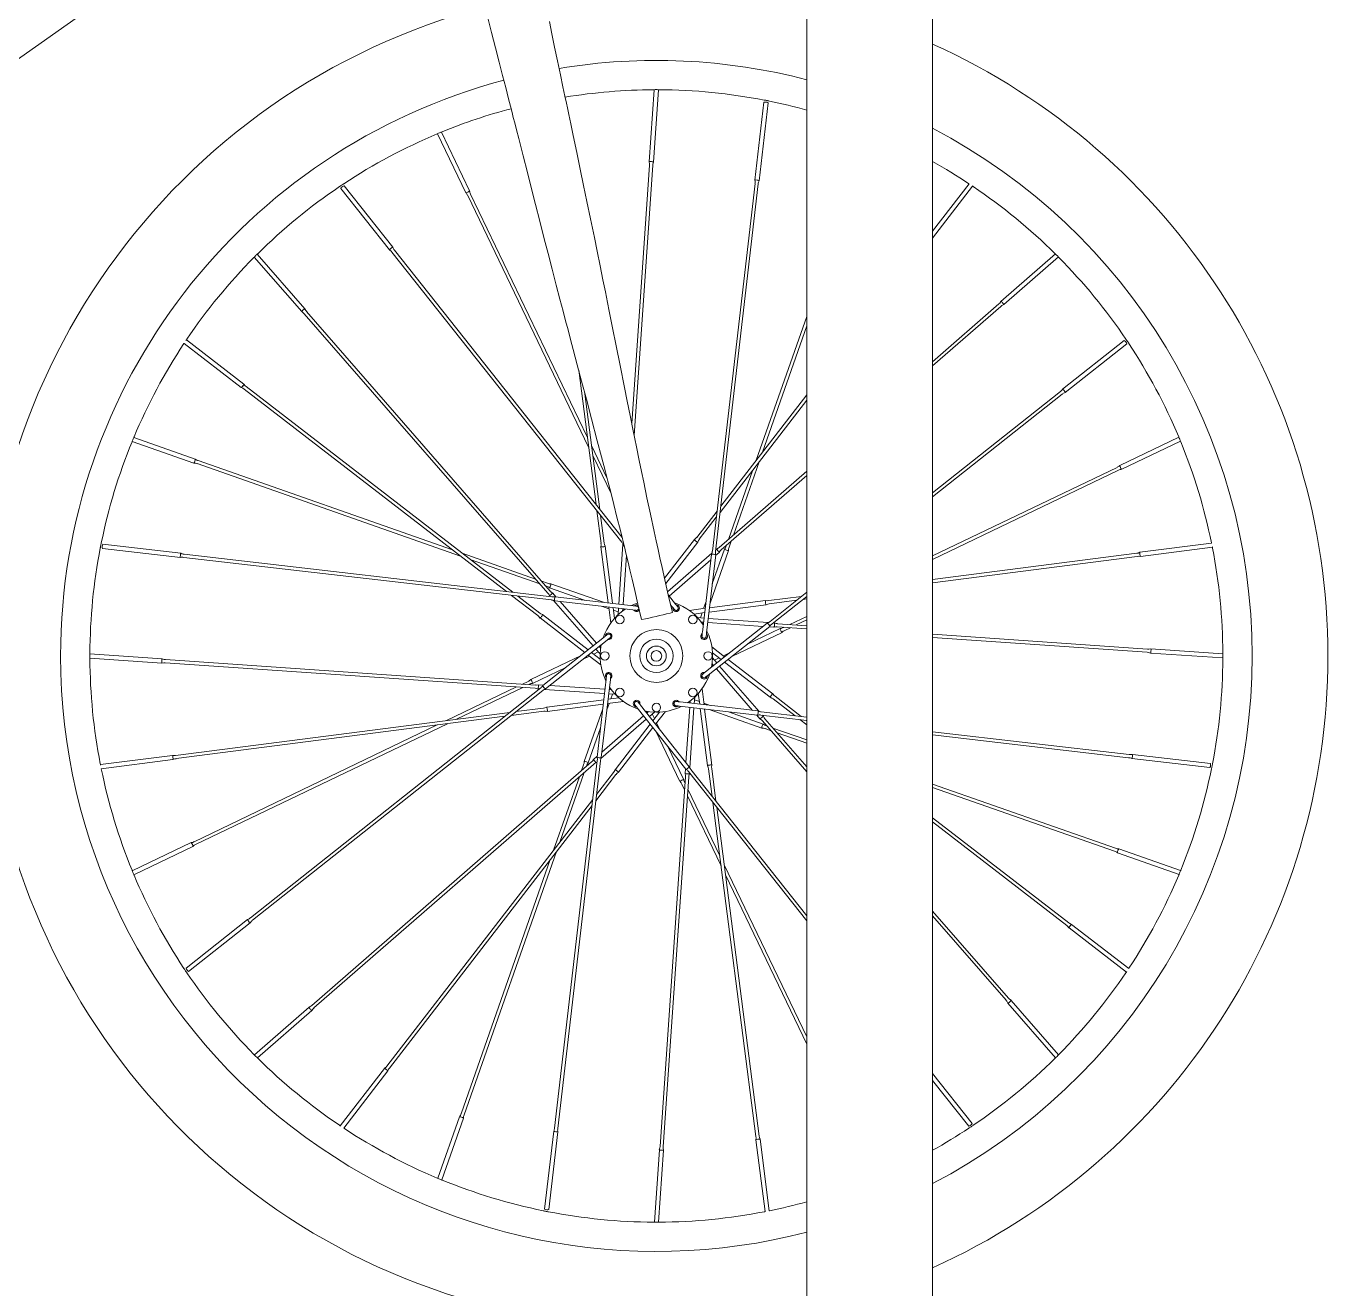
# Model space of a CAD drawing. Header units: millimetres. Extents: x -470 to 13540, y 264 to 3642.
# Drawn here: x 9770 to 10394, y 2622 to 3228 of the extents above; entities that cross this region are included whole.
import ezdxf

# ---------------------------------------------------------------- set-up
doc = ezdxf.new("R2010")
doc.units = ezdxf.units.MM
doc.layers.add('ZANO_R', color=7, linetype='Continuous', lineweight=0)

msp = doc.modelspace()

# ---------------------------------------------------------------- linework, layer by layer
at = {"layer": 'ZANO_R'}
for p, q in [((10144.42, 3400.08), (10144.42, 2605.04)), ((10204.7, 2605.04), (10204.7, 3400.08)), ((9532.98, 3047.5), (9857.13, 3276.07)), ((10071.22, 3197.17), (10068.85, 3162.62)), ((10070.87, 3162.48), (10073.26, 3197.18)), ((10123.85, 3191.16), (10119.51, 3153.76)), ((10121.53, 3153.52), (10125.87, 3190.92)), ((9967.31, 3176.06), (9980.9, 3147.77)), ((9982.73, 3148.65), (9969.19, 3176.86)), ((10068.99, 3161.04), (10060.47, 3037.02)), ((10061.61, 3031.36), (10070.51, 3160.93)), ((9920.93, 3149.82), (9944.31, 3120.31)), ((9945.9, 3121.57), (9922.52, 3151.08)), ((9981.81, 3146.47), (10039.79, 3025.78)), ((10039.17, 3030.59), (9983.18, 3147.13)), ((10119.58, 3152.17), (10099.12, 2975.81)), ((10100.64, 2975.63), (10121.09, 3152)), ((10222.21, 3152.04), (10204.7, 3129.35)), ((10204.7, 3126.02), (10223.92, 3150.92)), ((9879.46, 3116.86), (9902.22, 3090.75)), ((9903.75, 3092.09), (9880.9, 3118.31)), ((9945.48, 3119.24), (10055.72, 2980.07)), ((10055.82, 2982.39), (9946.68, 3120.18)), ((10263.6, 3118.37), (10237.49, 3095.62)), ((10238.82, 3094.09), (10265.04, 3116.93)), ((10021.43, 2956.66), (9904.59, 3090.74)), ((10236.47, 3094.39), (10204.7, 3066.71)), ((10204.7, 3064.69), (10237.47, 3093.25)), ((9903.44, 3089.74), (10020.28, 2955.66)), ((10144.42, 3088.46), (10120.18, 3019.4)), ((10123.14, 3023.24), (10144.42, 3083.86)), ((9845.79, 3075.48), (9873.2, 3054.33)), ((9874.44, 3055.94), (9846.91, 3077.18)), ((10296.56, 3076.9), (10267.04, 3053.52)), ((10268.31, 3051.93), (10297.82, 3075.31)), ((10035.04, 3062.58), (10043.35, 2998.14)), ((9874.6, 3053.57), (10000.49, 2956.42)), ((10003.43, 2956.08), (9875.53, 3054.78)), ((10045.18, 2995.82), (10038.04, 3051.25)), ((10102.81, 2994.4), (10144.42, 3048.32)), ((10144.42, 3050.82), (10103.15, 2997.34)), ((10265.97, 3052.35), (10204.7, 3003.82)), ((10204.7, 3001.87), (10266.92, 3051.16)), ((9820.92, 3028.46), (9850.53, 3018.07)), ((9851.2, 3019.99), (9821.69, 3030.34)), ((10322.8, 3030.52), (10294.51, 3016.93)), ((10295.39, 3015.1), (10323.58, 3028.64)), ((10048.6, 3010.96), (10041.27, 3026.22)), ((10041.89, 3021.41), (10050.54, 3003.4)), ((9852.1, 3017.79), (9978.43, 2973.44)), ((9974.59, 2976.4), (9852.6, 3019.23)), ((10109.18, 2983.47), (10121.53, 3018.66)), ((10293.21, 3016.02), (10204.7, 2973.51)), ((10144.42, 3014.18), (10102.39, 2977.55)), ((10103.39, 2976.41), (10144.42, 3012.16)), ((10118.57, 3014.83), (10106.85, 2981.44)), ((10204.7, 2971.82), (10293.86, 3014.65)), ((10043.73, 2995.21), (10045.75, 2979.47)), ((10047.27, 2979.67), (10045.56, 2992.89)), ((10101.35, 2995), (10091.65, 2982.44)), ((10092.86, 2981.51), (10101.01, 2992.06)), ((9844.31, 2974.79), (9806.91, 2979.13)), ((10045.7, 2977.88), (10049.16, 2951.03)), ((10051.24, 2950.79), (10047.72, 2978.14)), ((10056.24, 2979.18), (10054.27, 2950.44)), ((10056.5, 2978.68), (10056.84, 2978.24)), ((10090.49, 2981.35), (10076.18, 2962.8)), ((10076.77, 2960.24), (10092.1, 2980.11)), ((10105.83, 2978.53), (10105.72, 2978.22)), ((10107.16, 2977.71), (10108.16, 2980.56)), ((10338.45, 2979.69), (10304.12, 2975.26)), ((10304.38, 2973.25), (10338.87, 2977.69)), ((9806.68, 2977.11), (9844.08, 2972.77)), ((9845.66, 2972.85), (10022.02, 2952.39)), ((10022.2, 2953.9), (9845.84, 2974.36)), ((10014.36, 2962.44), (9979.17, 2974.8)), ((9983.01, 2971.84), (10016.39, 2960.12)), ((10056.29, 2950.2), (10057.91, 2973.86)), ((10098.86, 2974.82), (10077.67, 2956.34)), ((10078.4, 2954.29), (10098.39, 2971.71)), ((10098.69, 2974.28), (10094.35, 2936.88)), ((10096.37, 2936.65), (10100.71, 2974.05)), ((10098.02, 2950.92), (10106.88, 2976.15)), ((10104.96, 2976.82), (10099.09, 2960.08)), ((10100.67, 2973.69), (10102.38, 2975.18)), ((10101.04, 2976.71), (10100.73, 2976.44)), ((10302.59, 2974.81), (10204.7, 2962.19)), ((10204.7, 2960.66), (10302.79, 2973.3)), ((10020.12, 2960.42), (10017.28, 2961.42)), ((10019.3, 2959.1), (10019.62, 2958.99)), ((10046.91, 2951.29), (10021.69, 2960.14)), ((10002.83, 2954.61), (10015.39, 2944.92)), ((10016.33, 2946.13), (10005.77, 2954.27)), ((10021.01, 2958.23), (10037.75, 2952.35)), ((10021.12, 2954.31), (10021.39, 2953.99)), ((10024.14, 2953.93), (10022.65, 2955.64)), ((10061.18, 2949.63), (10023.78, 2953.97)), ((10081.47, 2950.43), (10078.03, 2954.77)), ((10141.94, 2954.11), (10126.21, 2952.08)), ((10144.42, 2956.07), (10126.8, 2942.11)), ((10127.75, 2940.92), (10144.42, 2954.12)), ((10142.56, 2952.65), (10144.42, 2952.89)), ((10023.02, 2952.13), (10041.95, 2930.41)), ((10023.55, 2951.95), (10060.95, 2947.62)), ((10043.54, 2931.67), (10026.12, 2951.66)), ((10046.45, 2949.3), (10049.53, 2948.22)), ((10049.43, 2948.95), (10050.41, 2941.34)), ((10052.18, 2943.54), (10051.51, 2948.71)), ((10051.67, 2947.47), (10054.01, 2946.65)), ((10054.13, 2948.41), (10053.91, 2945.31)), ((10056.07, 2947.12), (10056.15, 2948.17)), ((10056.97, 2947.76), (10056.14, 2948.05)), ((10061.72, 2949.57), (10062.2, 2949.89)), ((10079.12, 2950.11), (10079.87, 2949.17)), ((10095.69, 2948.4), (10088.08, 2947.42)), ((10096.03, 2951.38), (10094.95, 2948.31)), ((10097.52, 2946.59), (10124.88, 2950.12)), ((10124.62, 2952.13), (10097.76, 2948.67)), ((10126.4, 2950.57), (10139.63, 2952.27)), ((10016.48, 2943.76), (10037.92, 2927.22)), ((10039.56, 2928.52), (10017.72, 2945.37)), ((10090.27, 2945.66), (10095.45, 2946.32)), ((10095.14, 2943.71), (10092.04, 2943.92)), ((10094.2, 2946.16), (10093.38, 2943.83)), ((10093.85, 2941.76), (10094.91, 2941.69)), ((10094.49, 2940.87), (10094.78, 2941.69)), ((10125.41, 2941.34), (10095.9, 2917.96)), ((10096.94, 2941.55), (10123.38, 2939.73)), ((10125.91, 2941.59), (10097.17, 2943.57)), ((10128.8, 2941.39), (10128.38, 2941.42)), ((10144.42, 2940.07), (10130.35, 2941.03)), ((10144.42, 2944.55), (10136.25, 2940.63)), ((10139.33, 2940.42), (10144.42, 2942.86)), ((10047.41, 2934.73), (10017.89, 2911.35)), ((10097.16, 2916.37), (10126.68, 2939.75)), ((10108.43, 2925.29), (10132.52, 2936.87)), ((10131.65, 2938.7), (10115.66, 2931.02)), ((10126.39, 2939.52), (10128.66, 2939.37)), ((10130.24, 2939.51), (10144.42, 2938.54)), ((10133.47, 2939.29), (10133.17, 2939.15)), ((10133.83, 2937.77), (10136.55, 2939.08)), ((10307.77, 2928.84), (10204.7, 2935.92)), ((10204.7, 2934.4), (10307.67, 2927.32)), ((10019.15, 2909.76), (10048.67, 2933.14)), ((10043.28, 2928.87), (10045.32, 2926.53)), ((10045.57, 2929.34), (10044.88, 2930.14)), ((10045.75, 2930.42), (10044.96, 2930.04)), ((10104.99, 2925.16), (10098.92, 2929.85)), ((10343.91, 2926.61), (10309.36, 2928.99)), ((9835.35, 2924.14), (9800.65, 2926.52)), ((9800.66, 2924.48), (9835.21, 2922.11)), ((9836.79, 2922.26), (10014.22, 2910.07)), ((10014.33, 2911.59), (9836.9, 2923.78)), ((10036.14, 2925.81), (10012.04, 2914.23)), ((10037.23, 2924.08), (10040.16, 2925.49)), ((10039.58, 2925.94), (10045.65, 2921.25)), ((10045.35, 2924.05), (10041.22, 2927.24)), ((10042.21, 2926.47), (10044.44, 2927.54)), ((10099, 2921.76), (10099.69, 2920.96)), ((10099.22, 2927.05), (10103.35, 2923.86)), ((10101.29, 2922.22), (10099.25, 2924.57)), ((10102.36, 2924.63), (10100.13, 2923.56)), ((10107.34, 2927.02), (10104.41, 2925.61)), ((10105.01, 2922.58), (10126.84, 2905.73)), ((10128.09, 2907.34), (10106.65, 2923.88)), ((10309.22, 2926.96), (10343.91, 2924.58)), ((10012.92, 2912.4), (10028.91, 2920.08)), ((10048.33, 2916.07), (10048.36, 2915.83)), ((10098.82, 2920.67), (10099.61, 2921.05)), ((10101.03, 2919.43), (10118.44, 2899.44)), ((10121.55, 2898.97), (10102.62, 2920.69)), ((10016.82, 2910.18), (9877.65, 2799.94)), ((9878.59, 2798.75), (10017.77, 2908.99)), ((10005.24, 2910.68), (9971.62, 2894.53)), ((9976.43, 2895.15), (10008.32, 2910.47)), ((10010.74, 2913.32), (10008.02, 2912.02)), ((10011.1, 2911.81), (10011.4, 2911.95)), ((10015.77, 2909.7), (10016.18, 2909.68)), ((10018.17, 2911.58), (10015.91, 2911.73)), ((10018.65, 2909.51), (10047.4, 2907.53)), ((10047.63, 2909.55), (10021.18, 2911.37)), ((10048.2, 2914.45), (10043.86, 2877.05)), ((10045.88, 2876.82), (10050.22, 2914.22)), ((10050.72, 2909.34), (10049.66, 2909.41)), ((10050.07, 2910.23), (10049.78, 2909.4)), ((10095.14, 2902.15), (10094.16, 2909.75)), ((10047.05, 2904.51), (10019.69, 2900.98)), ((10048.54, 2899.72), (10049.61, 2902.79)), ((10048.88, 2902.7), (10056.49, 2903.68)), ((10054.29, 2905.44), (10049.12, 2904.78)), ((10049.43, 2907.39), (10052.52, 2907.18)), ((10050.37, 2904.94), (10051.19, 2907.27)), ((10121.02, 2899.14), (10083.62, 2903.48)), ((10087.6, 2903.34), (10088.43, 2903.05)), ((10088.49, 2903.98), (10088.42, 2902.93)), ((10090.44, 2902.69), (10090.65, 2905.79)), ((10092.9, 2903.63), (10090.56, 2904.45)), ((10092.39, 2907.56), (10093.06, 2902.39)), ((10098.12, 2901.8), (10095.04, 2902.88)), ((10128.24, 2904.97), (10138.8, 2896.83)), ((10141.74, 2896.49), (10129.17, 2906.18)), ((10002.01, 2898.45), (9841.78, 2877.8)), ((9841.97, 2876.29), (9999.69, 2896.61)), ((10002.62, 2896.99), (10018.36, 2899.02)), ((10018.17, 2900.53), (10004.94, 2898.83)), ((10019.95, 2898.97), (10046.81, 2902.43)), ((10046.54, 2900.18), (10037.69, 2874.95)), ((10066.16, 2896.81), (10046.18, 2879.39)), ((10063.1, 2900.67), (10086.48, 2871.16)), ((10088.07, 2872.42), (10064.7, 2901.93)), ((10067.41, 2899.01), (10067.79, 2898.22)), ((10068.5, 2898.84), (10067.7, 2898.14)), ((10068.96, 2896.55), (10071.3, 2898.59)), ((10071.36, 2895.48), (10070.29, 2897.71)), ((10073.78, 2898.61), (10070.6, 2894.48)), ((10071.9, 2892.84), (10076.58, 2898.91)), ((10083.38, 2901.46), (10120.78, 2897.13)), ((10088.28, 2900.9), (10086.46, 2874.45)), ((10088.33, 2871.92), (10090.3, 2900.66)), ((10093.33, 2900.31), (10096.85, 2872.96)), ((10098.87, 2873.21), (10095.4, 2900.07)), ((10097.66, 2899.81), (10122.88, 2890.95)), ((10123.56, 2892.87), (10106.82, 2898.75)), ((10120.43, 2897.17), (10121.92, 2895.46)), ((10122.37, 2897.2), (10144.42, 2894.64)), ((10144.42, 2896.17), (10122.55, 2898.71)), ((10123.45, 2896.79), (10123.18, 2897.1)), ((9967.25, 2892.43), (9850.7, 2836.45)), ((9851.36, 2835.08), (9972.05, 2893.05)), ((10039.61, 2874.28), (10045.48, 2891.02)), ((10045.71, 2876.28), (10067.43, 2895.21)), ((10069.32, 2892.83), (10052.47, 2870.99)), ((10054.07, 2869.75), (10070.62, 2891.18)), ((10073.76, 2890.49), (10072.35, 2893.43)), ((10123.14, 2894.44), (10144.42, 2870.02)), ((10144.42, 2872.34), (10124.29, 2895.44)), ((10124.45, 2890.67), (10127.29, 2889.68)), ((10125.27, 2892), (10124.95, 2892.11)), ((10144.42, 2885.28), (10128.18, 2890.98)), ((10141.14, 2895.02), (10144.42, 2892.49)), ((10144.42, 2894.41), (10144.07, 2894.68)), ((10072.02, 2889.41), (10083.6, 2865.31)), ((10130.2, 2888.65), (10144.42, 2883.66)), ((10298.91, 2878.25), (10204.7, 2889.18)), ((10204.7, 2887.65), (10298.73, 2876.74)), ((9840.19, 2877.85), (9805.7, 2873.41)), ((10085.43, 2866.19), (10077.75, 2882.18)), ((10337.89, 2873.99), (10300.49, 2878.32)), ((9806.12, 2871.41), (9840.45, 2875.84)), ((10041.17, 2874.69), (9907.1, 2757.85)), ((9908.1, 2756.7), (10042.18, 2873.54)), ((10043.93, 2875.46), (10023.47, 2699.1)), ((10024.99, 2698.93), (10045.45, 2875.29)), ((10037.41, 2873.39), (10036.41, 2870.54)), ((10038.74, 2872.57), (10038.85, 2872.88)), ((10043.9, 2877.41), (10042.19, 2875.92)), ((10043.53, 2874.38), (10043.84, 2874.66)), ((10100.84, 2855.89), (10098.81, 2871.62)), ((10300.26, 2876.31), (10337.66, 2871.97)), ((10035.39, 2867.63), (10023.03, 2832.43)), ((10026, 2836.27), (10037.71, 2869.66)), ((10043.22, 2856.1), (10052.91, 2868.66)), ((10051.71, 2869.59), (10043.56, 2859.03)), ((10086.25, 2867.59), (10074.06, 2690.16)), ((10075.58, 2690.06), (10087.77, 2867.49)), ((10086.26, 2871.44), (10086.1, 2869.17)), ((10087.65, 2870.09), (10144.42, 2798.42)), ((10088.13, 2869.04), (10088.16, 2869.45)), ((10144.42, 2800.87), (10088.85, 2871.03)), ((10097.3, 2871.43), (10099.01, 2858.2)), ((10084.51, 2864.01), (10085.81, 2861.29)), ((10086.03, 2864.36), (10085.88, 2864.67)), ((10102.68, 2829.69), (10087.36, 2861.58)), ((10292.47, 2833.31), (10204.7, 2864.12)), ((10204.7, 2862.5), (10291.97, 2831.87)), ((10041.76, 2856.69), (9943.06, 2728.79)), ((9944.26, 2727.86), (10041.42, 2853.76)), ((10087.15, 2858.5), (10103.3, 2824.88)), ((10099.39, 2855.27), (10120.03, 2695.04)), ((10121.55, 2695.24), (10101.22, 2852.96)), ((10269.97, 2797.53), (10204.7, 2847.89)), ((10204.7, 2845.97), (10269.04, 2796.32)), ((9849.18, 2836), (9820.99, 2822.46)), ((9821.77, 2820.58), (9850.06, 2834.17)), ((10021.43, 2827.86), (9978.61, 2705.86)), ((9980.04, 2705.36), (10024.39, 2831.7)), ((10293.36, 2831.11), (10322.87, 2820.75)), ((10323.65, 2822.63), (10294.04, 2833.03)), ((10144.42, 2742.8), (10104.78, 2825.32)), ((10105.4, 2820.51), (10144.42, 2739.28)), ((10241.13, 2761.36), (10204.7, 2803.16)), ((9876.26, 2799.17), (9846.75, 2775.79)), ((9848.01, 2774.2), (9877.52, 2797.57)), ((10204.7, 2800.84), (10239.98, 2760.36)), ((10298.78, 2775.62), (10271.37, 2796.77)), ((10270.13, 2795.16), (10297.66, 2773.92)), ((10265.1, 2734.23), (10242.35, 2760.34)), ((9905.74, 2757.01), (9879.53, 2734.17)), ((9880.97, 2732.73), (9907.08, 2755.48)), ((10240.82, 2759.01), (10263.67, 2732.79)), ((9941.9, 2727.7), (9920.65, 2700.17)), ((9922.36, 2699.06), (9943.5, 2726.46)), ((10223.64, 2701.27), (10204.7, 2725.18)), ((10204.7, 2721.91), (10222.04, 2700.01)), ((9977.85, 2704.47), (9967.49, 2674.96)), ((9969.37, 2674.18), (9979.76, 2703.8)), ((10023.04, 2697.57), (10018.7, 2660.18)), ((10020.72, 2659.94), (10025.06, 2697.34)), ((10119.98, 2693.45), (10124.43, 2658.97)), ((10126.42, 2659.38), (10122, 2693.71)), ((10073.7, 2688.61), (10071.31, 2653.92)), ((10073.35, 2653.92), (10075.72, 2688.48)), ((10073.5, 2653.93), (10073.54, 2653.94))]:
    msp.add_line(p, q, dxfattribs=at)
at = {"layer": 'ZANO_R', "flags": 128}
for points in [[(9991.35, 3232.29), (9993.29, 3224.7), (9995.18, 3217.28), (9996.94, 3210.39), (9998.56, 3204.02), (10000.05, 3198.18), (10001.4, 3192.87), (10002.32, 3189.27), (10003.08, 3186.29), (10003.68, 3183.92), (10004.35, 3181.29), (10005.2, 3177.92), (10006.25, 3173.82), (10008.36, 3165.49), (10010.42, 3157.39), (10012.41, 3149.57), (10014.33, 3142.05), (10016.34, 3134.18), (10018.55, 3125.6), (10020.37, 3118.53), (10022.31, 3111.04), (10024.3, 3103.4), (10026.06, 3096.68), (10027.55, 3090.99), (10028.77, 3086.36), (10029.94, 3081.92), (10031.15, 3077.31), (10032.42, 3072.51), (10034.36, 3065.18), (10036.44, 3057.3), (10038.7, 3048.77), (10041.2, 3039.28), (10043.95, 3028.8), (10045.99, 3021.01), (10047.68, 3014.49), (10049.02, 3009.32), (10050.37, 3004.05), (10051.85, 2998.26), (10053.39, 2992.13), (10055, 2985.72), (10055.98, 2981.74), (10056.93, 2977.9), (10057.84, 2974.18), (10058.7, 2970.59), (10059.59, 2966.91), (10060.67, 2962.39), (10061.96, 2956.89), (10063.46, 2950.42), (10065.15, 2942.97)], [(10080, 2946.41), (10078, 2954.89), (10076.34, 2962.08), (10075, 2967.98), (10073.97, 2972.59), (10073.08, 2976.62), (10072.16, 2980.82), (10071.21, 2985.19), (10069.43, 2993.49), (10067.74, 3001.46), (10066.2, 3008.88), (10065.15, 3013.97), (10064.07, 3019.24), (10062.72, 3025.85), (10061.18, 3033.48), (10059.7, 3040.83), (10058.31, 3047.77), (10057.01, 3054.3), (10054.92, 3064.8), (10053.02, 3074.34), (10051.3, 3082.96), (10049.7, 3090.95), (10048.85, 3095.18), (10047.84, 3100.19), (10046.66, 3106.03), (10045.31, 3112.69), (10043.89, 3119.67), (10042.53, 3126.31), (10040.68, 3135.31), (10038.96, 3143.6), (10037.36, 3151.26), (10035.75, 3158.99), (10034.08, 3167), (10032.34, 3175.29), (10031.19, 3180.83), (10030.26, 3185.25), (10029.6, 3188.41), (10029.11, 3190.74), (10028.42, 3194.06), (10027.47, 3198.59), (10026.28, 3204.31), (10024.88, 3211.03), (10023.5, 3217.64), (10022.19, 3223.91), (10020.96, 3229.83)], [(10071.03, 3197.16), (10071.02, 3197.16), (10071.15, 3197.17), (10071.4, 3197.18), (10071.75, 3197.2), (10072.16, 3197.2), (10072.59, 3197.2), (10072.98, 3197.19), (10073.29, 3197.18), (10073.49, 3197.17), (10073.55, 3197.16)], [(10124.04, 3192.19), (10124.03, 3192.19), (10124.14, 3192.18), (10124.37, 3192.14), (10124.71, 3192.09), (10125.11, 3192.02), (10125.52, 3191.93), (10125.91, 3191.85), (10126.23, 3191.77), (10126.44, 3191.72), (10126.52, 3191.69), (10126.51, 3191.7)], [(10068.82, 3162.61), (10068.99, 3161.68), (10068.96, 3161.04)], [(10068.85, 3162.62), (10068.85, 3162.62), (10068.93, 3162.67), (10069.15, 3162.7), (10069.48, 3162.71), (10069.87, 3162.69), (10070.26, 3162.66), (10070.58, 3162.6), (10070.8, 3162.54), (10070.87, 3162.48), (10070.87, 3162.48)], [(10070.55, 3160.93), (10070.59, 3161.52), (10070.89, 3162.47)], [(10120.54, 3153.79), (10120.92, 3153.74), (10121.24, 3153.67), (10121.46, 3153.59), (10121.53, 3153.52), (10121.52, 3153.52)], [(9920.34, 3150.69), (9920.33, 3150.68), (9920.42, 3150.75), (9920.62, 3150.9), (9920.9, 3151.1), (9921.23, 3151.33), (9921.59, 3151.57), (9921.92, 3151.78), (9922.19, 3151.95), (9922.38, 3152.05), (9922.44, 3152.09), (9922.44, 3152.09)], [(10222.14, 3152.08), (10222.16, 3152.07), (10222.21, 3152.04)], [(9945.01, 3121.06), (9945.32, 3121.29), (9945.6, 3121.47), (9945.8, 3121.57), (9945.9, 3121.57), (9945.91, 3121.56)], [(9879.33, 3116.71), (9879.37, 3116.76), (9879.51, 3116.91), (9879.72, 3117.14), (9879.99, 3117.43), (9880.29, 3117.73), (9880.58, 3118.01), (9880.84, 3118.25), (9881.03, 3118.42), (9881.12, 3118.5), (9881.11, 3118.49)], [(10263.45, 3118.5), (10263.49, 3118.47), (10263.63, 3118.34), (10263.85, 3118.14), (10264.13, 3117.87), (10264.44, 3117.57), (10264.72, 3117.28), (10264.97, 3117.02), (10265.14, 3116.82), (10265.23, 3116.72), (10265.23, 3116.72)], [(9902.21, 3090.73), (9902.98, 3090.19), (9903.41, 3089.71)], [(9902.22, 3090.75), (9902.22, 3090.75), (9902.24, 3090.85), (9902.37, 3091.02), (9902.6, 3091.26), (9902.89, 3091.53), (9903.19, 3091.77), (9903.46, 3091.97), (9903.65, 3092.08), (9903.75, 3092.09), (9903.75, 3092.08)], [(9904.61, 3090.76), (9904.23, 3091.2), (9903.77, 3092.09)], [(10237.46, 3095.62), (10236.93, 3094.85), (10236.45, 3094.42)], [(10237.48, 3095.61), (10237.49, 3095.62), (10237.58, 3095.59), (10237.76, 3095.46), (10238, 3095.23), (10238.26, 3094.94), (10238.51, 3094.64), (10238.7, 3094.38), (10238.81, 3094.18), (10238.82, 3094.09), (10238.82, 3094.08)], [(10237.5, 3093.22), (10237.94, 3093.6), (10238.82, 3094.07)], [(9845.74, 3075.39), (9845.78, 3075.45), (9845.79, 3075.48)], [(9846.73, 3076.93), (9846.93, 3077.2), (9847.07, 3077.4), (9847.15, 3077.5), (9847.14, 3077.49)], [(10297.42, 3077.5), (10297.45, 3077.46), (10297.56, 3077.31), (10297.74, 3077.07), (10297.96, 3076.75), (10298.2, 3076.4), (10298.43, 3076.06), (10298.62, 3075.75), (10298.75, 3075.52), (10298.82, 3075.41), (10298.82, 3075.41)], [(9873.2, 3054.3), (9874.06, 3053.93), (9874.58, 3053.54)], [(9875.55, 3054.8), (9875.08, 3055.16), (9874.46, 3055.94)], [(10267.8, 3052.82), (10268.03, 3052.51), (10268.21, 3052.23), (10268.3, 3052.03), (10268.31, 3051.93), (10268.3, 3051.93)], [(9820.86, 3028.32), (9820.86, 3028.32), (9820.89, 3028.39), (9820.96, 3028.6), (9821.07, 3028.9), (9821.21, 3029.27), (9821.38, 3029.67), (9821.54, 3030.04), (9821.68, 3030.35), (9821.78, 3030.56), (9821.83, 3030.66), (9821.83, 3030.65)], [(9805.64, 2977.3), (9805.65, 2977.35), (9805.68, 2977.55), (9805.73, 2977.86), (9805.79, 2978.24), (9805.87, 2978.66), (9805.96, 2979.06), (9806.04, 2979.4), (9806.1, 2979.65), (9806.14, 2979.77), (9806.13, 2979.77)], [(10045.72, 2979.47), (10045.79, 2978.89), (10045.69, 2977.89)], [(10047.72, 2978.15), (10047.72, 2978.14), (10047.65, 2978.08), (10047.44, 2978.01), (10047.11, 2977.93), (10046.73, 2977.87), (10046.34, 2977.83), (10046.01, 2977.82), (10045.79, 2977.84), (10045.7, 2977.88), (10045.7, 2977.89)], [(10047.73, 2978.16), (10047.39, 2979.03), (10047.3, 2979.67)], [(10056.66, 2978.95), (10056.52, 2978.77), (10056.5, 2978.68)], [(10091.63, 2982.46), (10091.27, 2982), (10090.49, 2981.37)], [(10092.11, 2980.12), (10092.1, 2980.11), (10092.01, 2980.11), (10091.81, 2980.21), (10091.53, 2980.39), (10091.21, 2980.62), (10090.91, 2980.86), (10090.67, 2981.09), (10090.52, 2981.26), (10090.49, 2981.35), (10090.5, 2981.36)], [(10092.13, 2980.11), (10092.5, 2980.97), (10092.89, 2981.49)], [(10338.43, 2979.78), (10338.44, 2979.73), (10338.45, 2979.69)], [(10338.83, 2977.95), (10338.87, 2977.69), (10338.91, 2977.43), (10338.92, 2977.3), (10338.92, 2977.31)], [(9844.04, 2973.8), (9844.1, 2974.19), (9844.17, 2974.51), (9844.24, 2974.72), (9844.31, 2974.79), (9844.32, 2974.79)], [(10102.37, 2977.58), (10101.93, 2977.2), (10101.04, 2976.74)], [(10102.4, 2975.18), (10102.94, 2975.95), (10103.42, 2976.38)], [(10105.87, 2976.34), (10105.51, 2976.48), (10105.21, 2976.62), (10105.02, 2976.74), (10104.96, 2976.82), (10104.97, 2976.83)], [(10304.1, 2975.28), (10303.23, 2974.93), (10302.59, 2974.85)], [(10302.79, 2973.26), (10303.38, 2973.34), (10304.37, 2973.23)], [(10021.49, 2959.13), (10021.35, 2958.77), (10021.21, 2958.47), (10021.09, 2958.28), (10021.01, 2958.23), (10021.01, 2958.23)], [(10020.25, 2955.63), (10020.64, 2955.19), (10021.1, 2954.31)], [(10022.66, 2955.66), (10021.88, 2956.2), (10021.45, 2956.68)], [(10060.32, 2949.73), (10061.78, 2950.4), (10063.31, 2950.99)], [(10060.95, 2947.62), (10061.28, 2947.58), (10061.6, 2947.54), (10061.9, 2947.51), (10062.17, 2947.47), (10062.39, 2947.45), (10062.55, 2947.43), (10062.66, 2947.42), (10062.69, 2947.41)], [(10062.93, 2949.43), (10062.89, 2949.44), (10062.79, 2949.45), (10062.62, 2949.47), (10062.4, 2949.49), (10062.13, 2949.52), (10061.83, 2949.56), (10061.51, 2949.6), (10061.18, 2949.63)], [(10079.87, 2949.17), (10080.08, 2948.91), (10080.28, 2948.66), (10080.46, 2948.42), (10080.63, 2948.21), (10080.77, 2948.03), (10080.88, 2947.9), (10080.94, 2947.82), (10080.96, 2947.79)], [(10082.55, 2949.05), (10082.53, 2949.08), (10082.47, 2949.16), (10082.36, 2949.29), (10082.22, 2949.47), (10082.06, 2949.68), (10081.87, 2949.92), (10081.67, 2950.17), (10081.47, 2950.43)], [(10124.88, 2950.12), (10124.88, 2950.12), (10124.81, 2950.19), (10124.74, 2950.4), (10124.67, 2950.72), (10124.61, 2951.1), (10124.57, 2951.49), (10124.56, 2951.82), (10124.57, 2952.05), (10124.62, 2952.13), (10124.63, 2952.13)], [(10126.2, 2952.11), (10125.62, 2952.04), (10124.63, 2952.15)], [(10124.9, 2950.1), (10125.77, 2950.44), (10126.41, 2950.53)], [(10015.37, 2944.89), (10015.84, 2944.53), (10016.46, 2943.75)], [(10017.72, 2945.39), (10016.86, 2945.77), (10016.35, 2946.15)], [(10017.72, 2945.37), (10017.72, 2945.37), (10017.72, 2945.27), (10017.62, 2945.07), (10017.44, 2944.79), (10017.21, 2944.48), (10016.97, 2944.18), (10016.74, 2943.93), (10016.57, 2943.79), (10016.48, 2943.76), (10016.48, 2943.76)], [(10079.86, 2946.38), (10079.91, 2946.38), (10078.9, 2946.12)], [(10130.35, 2941.07), (10129.76, 2941.11), (10128.81, 2941.41)], [(10048.78, 2935.82), (10048.75, 2935.8), (10048.67, 2935.73), (10048.54, 2935.63), (10048.36, 2935.49), (10048.15, 2935.32), (10047.91, 2935.13), (10047.66, 2934.93), (10047.41, 2934.73)], [(10048.67, 2933.14), (10048.92, 2933.34), (10049.18, 2933.54), (10049.41, 2933.73), (10049.63, 2933.9), (10049.8, 2934.04), (10049.93, 2934.14), (10050.01, 2934.21), (10050.04, 2934.23)], [(10094.19, 2935.5), (10094.16, 2935.44), (10094.08, 2935.02)], [(10094.35, 2936.88), (10094.31, 2936.56), (10094.28, 2936.24), (10094.24, 2935.94), (10094.21, 2935.67), (10094.18, 2935.45), (10094.16, 2935.28), (10094.15, 2935.18), (10094.15, 2935.14)], [(10096.17, 2934.91), (10096.17, 2934.94), (10096.18, 2935.04), (10096.2, 2935.21), (10096.23, 2935.43), (10096.26, 2935.7), (10096.29, 2936), (10096.33, 2936.32), (10096.37, 2936.65)], [(10128.67, 2939.35), (10129.6, 2939.51), (10130.24, 2939.48)], [(10131.95, 2937.71), (10131.79, 2938.07), (10131.68, 2938.38), (10131.63, 2938.6), (10131.65, 2938.7), (10131.65, 2938.7)], [(10309.34, 2929.01), (10308.42, 2928.84), (10307.78, 2928.88)], [(10309.35, 2928.99), (10309.36, 2928.99), (10309.41, 2928.91), (10309.44, 2928.68), (10309.45, 2928.35), (10309.43, 2927.97), (10309.39, 2927.58), (10309.34, 2927.25), (10309.28, 2927.03), (10309.22, 2926.96), (10309.21, 2926.96)], [(9800.67, 2924.29), (9800.67, 2924.29), (9800.66, 2924.4), (9800.65, 2924.64), (9800.64, 2924.99), (9800.63, 2925.4), (9800.63, 2925.82), (9800.64, 2926.22), (9800.66, 2926.54), (9800.67, 2926.75), (9800.67, 2926.82), (9800.67, 2926.82)], [(9835.22, 2922.11), (9835.21, 2922.11), (9835.16, 2922.19), (9835.13, 2922.41), (9835.12, 2922.74), (9835.14, 2923.13), (9835.18, 2923.52), (9835.23, 2923.85), (9835.29, 2924.06), (9835.35, 2924.14), (9835.36, 2924.13)], [(9835.22, 2922.09), (9836.15, 2922.26), (9836.79, 2922.22)], [(9836.9, 2923.81), (9836.32, 2923.85), (9835.36, 2924.15)], [(10307.67, 2927.29), (10308.25, 2927.25), (10309.2, 2926.95)], [(10343.9, 2926.8), (10343.9, 2926.8), (10343.91, 2926.67), (10343.92, 2926.41), (10343.93, 2926.05), (10343.94, 2925.64), (10343.94, 2925.22), (10343.92, 2924.83), (10343.91, 2924.52), (10343.9, 2924.33), (10343.9, 2924.29)], [(10048.4, 2916.19), (10048.4, 2916.16), (10048.39, 2916.05), (10048.37, 2915.89), (10048.34, 2915.66), (10048.31, 2915.4), (10048.27, 2915.09), (10048.24, 2914.77), (10048.2, 2914.45)], [(10050.22, 2914.22), (10050.26, 2914.54), (10050.29, 2914.86), (10050.33, 2915.16), (10050.36, 2915.43), (10050.38, 2915.65), (10050.4, 2915.82), (10050.42, 2915.92), (10050.42, 2915.96)], [(10095.9, 2917.96), (10095.65, 2917.76), (10095.39, 2917.56), (10095.15, 2917.37), (10094.94, 2917.2), (10094.77, 2917.06), (10094.64, 2916.96), (10094.55, 2916.89), (10094.53, 2916.87)], [(10095.79, 2915.28), (10095.82, 2915.3), (10095.9, 2915.36), (10096.03, 2915.47), (10096.2, 2915.61), (10096.42, 2915.78), (10096.65, 2915.96), (10096.91, 2916.16), (10097.16, 2916.37)], [(10012.62, 2913.38), (10012.78, 2913.03), (10012.89, 2912.72), (10012.94, 2912.5), (10012.92, 2912.4), (10012.92, 2912.4)], [(10014.22, 2910.03), (10014.8, 2909.99), (10015.76, 2909.69)], [(10015.9, 2911.75), (10014.97, 2911.58), (10014.33, 2911.62)], [(10064.7, 2901.93), (10064.49, 2902.19), (10064.29, 2902.44), (10064.1, 2902.68), (10063.94, 2902.89), (10063.8, 2903.07), (10063.69, 2903.2), (10063.63, 2903.28), (10063.61, 2903.31)], [(10083.62, 2903.48), (10083.29, 2903.52), (10082.97, 2903.56), (10082.67, 2903.59), (10082.4, 2903.62), (10082.18, 2903.65), (10082.01, 2903.67), (10081.91, 2903.68), (10081.88, 2903.68)], [(10126.85, 2905.73), (10126.84, 2905.73), (10126.85, 2905.82), (10126.95, 2906.03), (10127.12, 2906.31), (10127.35, 2906.62), (10127.6, 2906.92), (10127.82, 2907.16), (10128, 2907.31), (10128.09, 2907.34), (10128.09, 2907.33)], [(10126.85, 2905.71), (10127.71, 2905.33), (10128.22, 2904.94)], [(10129.2, 2906.21), (10128.73, 2906.56), (10128.11, 2907.34)], [(10019.67, 2901), (10018.8, 2900.65), (10018.16, 2900.57)], [(10018.36, 2898.98), (10018.95, 2899.06), (10019.94, 2898.95)], [(10019.68, 2900.98), (10019.69, 2900.98), (10019.75, 2900.91), (10019.83, 2900.7), (10019.9, 2900.38), (10019.96, 2899.99), (10020, 2899.61), (10020.01, 2899.28), (10019.99, 2899.05), (10019.95, 2898.97), (10019.94, 2898.97)], [(10062.01, 2902.05), (10062.04, 2902.02), (10062.1, 2901.94), (10062.2, 2901.8), (10062.34, 2901.63), (10062.51, 2901.42), (10062.7, 2901.18), (10062.9, 2900.93), (10063.1, 2900.67)], [(10072.28, 2898.57), (10069.21, 2898.75), (10066.93, 2899.11)], [(10081.64, 2901.67), (10081.68, 2901.66), (10081.78, 2901.65), (10081.95, 2901.63), (10082.17, 2901.61), (10082.44, 2901.57), (10082.74, 2901.54), (10083.06, 2901.5), (10083.38, 2901.46)], [(10124.32, 2895.46), (10123.93, 2895.91), (10123.47, 2896.79)], [(10121.91, 2895.43), (10122.69, 2894.9), (10123.11, 2894.42)], [(10123.07, 2891.96), (10123.21, 2892.33), (10123.35, 2892.63), (10123.47, 2892.82), (10123.56, 2892.87), (10123.56, 2892.87)], [(9841.77, 2877.83), (9841.19, 2877.76), (9840.2, 2877.87)], [(9840.46, 2875.82), (9841.34, 2876.16), (9841.98, 2876.25)], [(10038.7, 2874.76), (10039.06, 2874.62), (10039.36, 2874.48), (10039.55, 2874.36), (10039.61, 2874.28), (10039.6, 2874.27)], [(10042.17, 2875.92), (10041.63, 2875.15), (10041.15, 2874.72)], [(10042.2, 2873.52), (10042.64, 2873.9), (10043.53, 2874.36)], [(10096.83, 2872.94), (10097.18, 2872.06), (10097.27, 2871.43)], [(10096.85, 2872.95), (10096.85, 2872.96), (10096.92, 2873.02), (10097.13, 2873.09), (10097.46, 2873.16), (10097.84, 2873.23), (10098.23, 2873.26), (10098.56, 2873.28), (10098.78, 2873.26), (10098.87, 2873.21), (10098.86, 2873.21)], [(10098.85, 2871.63), (10098.77, 2872.21), (10098.88, 2873.2)], [(10300.53, 2877.3), (10300.47, 2876.91), (10300.4, 2876.59), (10300.33, 2876.38), (10300.26, 2876.31), (10300.25, 2876.31)], [(10338.92, 2873.79), (10338.92, 2873.8), (10338.91, 2873.7), (10338.88, 2873.46), (10338.82, 2873.13), (10338.75, 2872.73), (10338.67, 2872.31), (10338.58, 2871.92), (10338.51, 2871.61), (10338.45, 2871.4), (10338.43, 2871.32), (10338.43, 2871.32)], [(9806.13, 2871.33), (9806.14, 2871.33), (9806.11, 2871.41)], [(10052.44, 2870.99), (10052.07, 2870.13), (10051.68, 2869.61)], [(10052.46, 2870.98), (10052.47, 2870.99), (10052.56, 2870.98), (10052.76, 2870.89), (10053.04, 2870.71), (10053.36, 2870.48), (10053.66, 2870.23), (10053.9, 2870.01), (10054.05, 2869.84), (10054.07, 2869.75), (10054.07, 2869.74)], [(10052.94, 2868.64), (10053.3, 2869.1), (10054.08, 2869.73)], [(10084.45, 2865.89), (10084.81, 2866.04), (10085.12, 2866.16), (10085.34, 2866.21), (10085.43, 2866.19), (10085.43, 2866.18)], [(10086.08, 2869.16), (10086.25, 2868.24), (10086.21, 2867.59)], [(10087.8, 2867.48), (10087.84, 2868.07), (10088.14, 2869.02)], [(9821.83, 2820.44), (9821.8, 2820.5), (9821.71, 2820.68), (9821.58, 2820.97), (9821.42, 2821.33), (9821.26, 2821.72), (9821.11, 2822.1), (9820.99, 2822.43), (9820.9, 2822.66), (9820.86, 2822.77), (9820.87, 2822.77)], [(10323.7, 2822.77), (10323.71, 2822.78), (10323.68, 2822.69), (10323.6, 2822.48), (10323.49, 2822.17), (10323.34, 2821.8), (10323.18, 2821.41), (10323.02, 2821.04), (10322.88, 2820.73), (10322.78, 2820.52), (10322.74, 2820.44), (10322.74, 2820.44)], [(9876.77, 2798.28), (9876.54, 2798.59), (9876.36, 2798.87), (9876.26, 2799.07), (9876.26, 2799.17), (9876.27, 2799.17)], [(10271.37, 2796.79), (10270.51, 2797.17), (10269.99, 2797.56)], [(10269.02, 2796.29), (10269.48, 2795.94), (10270.11, 2795.16)], [(9847.15, 2773.6), (9847.11, 2773.64), (9846.99, 2773.8), (9846.81, 2774.06), (9846.58, 2774.37), (9846.34, 2774.73), (9846.12, 2775.07), (9845.94, 2775.37), (9845.81, 2775.59), (9845.75, 2775.7), (9845.75, 2775.69)], [(10298.82, 2775.69), (10298.81, 2775.67), (10298.78, 2775.62)], [(10239.95, 2760.34), (10240.34, 2759.9), (10240.8, 2759.01)], [(10242.35, 2760.35), (10242.35, 2760.34), (10242.33, 2760.25), (10242.19, 2760.07), (10241.97, 2759.83), (10241.68, 2759.57), (10241.38, 2759.32), (10241.11, 2759.13), (10240.91, 2759.02), (10240.82, 2759.01), (10240.82, 2759.02)], [(10242.36, 2760.37), (10241.58, 2760.9), (10241.16, 2761.38)], [(9907.07, 2757.88), (9906.63, 2757.49), (9905.74, 2757.03)], [(9907.08, 2755.49), (9907.08, 2755.48), (9906.99, 2755.5), (9906.81, 2755.64), (9906.57, 2755.87), (9906.31, 2756.15), (9906.06, 2756.45), (9905.86, 2756.72), (9905.75, 2756.92), (9905.74, 2757.01), (9905.75, 2757.02)], [(9907.1, 2755.48), (9907.64, 2756.25), (9908.12, 2756.68)], [(9943.03, 2728.81), (9942.67, 2728.35), (9941.89, 2727.73)], [(9943.53, 2726.46), (9943.9, 2727.33), (9944.29, 2727.84)], [(9920.86, 2700.02), (9920.67, 2700.16), (9920.45, 2700.32), (9920.34, 2700.41), (9920.34, 2700.41)], [(9922.43, 2699.01), (9922.4, 2699.03), (9922.35, 2699.06)], [(10024.03, 2697.31), (10023.65, 2697.36), (10023.32, 2697.43), (10023.11, 2697.51), (10023.04, 2697.57), (10023.04, 2697.58)], [(10224.22, 2700.41), (10224.23, 2700.41), (10224.11, 2700.32), (10223.9, 2700.16), (10223.61, 2699.95), (10223.27, 2699.72), (10222.91, 2699.48), (10222.59, 2699.28), (10222.33, 2699.13), (10222.17, 2699.03), (10222.13, 2699.01), (10222.18, 2699.04)], [(10120, 2695.04), (10120.07, 2694.46), (10119.97, 2693.47)], [(10122.02, 2693.73), (10121.67, 2694.61), (10121.58, 2695.24)], [(10074.02, 2690.17), (10073.98, 2689.58), (10073.68, 2688.63)], [(10075.72, 2688.48), (10075.72, 2688.48), (10075.64, 2688.43), (10075.42, 2688.4), (10075.09, 2688.39), (10074.7, 2688.4), (10074.31, 2688.44), (10073.99, 2688.49), (10073.77, 2688.56), (10073.7, 2688.61), (10073.7, 2688.62)], [(10075.74, 2688.49), (10075.58, 2689.41), (10075.61, 2690.06)], [(9969.5, 2674.13), (9969.5, 2674.13), (9969.36, 2674.18), (9969.1, 2674.27), (9968.76, 2674.4), (9968.37, 2674.55), (9967.98, 2674.72), (9967.64, 2674.88), (9967.37, 2675), (9967.21, 2675.08), (9967.17, 2675.1), (9967.22, 2675.07)], [(10020.53, 2658.91), (10020.54, 2658.91), (10020.44, 2658.92), (10020.21, 2658.95), (10019.88, 2659.01), (10019.48, 2659.08), (10019.07, 2659.16), (10018.68, 2659.25), (10018.35, 2659.32), (10018.14, 2659.38), (10018.05, 2659.4), (10018.06, 2659.4)], [(10126.5, 2659.4), (10126.5, 2659.4), (10126.42, 2659.38)]]:
    msp.add_lwpolyline(points, dxfattribs=at)
at = {"layer": 'ZANO_R'}
for centre, radius in [((10054.78, 2943.06), 2.04), ((10089.79, 2943.06), 2.04), ((10072.28, 2925.55), 12.7), ((10072.28, 2925.55), 7.98), ((10072.28, 2925.55), 4.76), ((10072.28, 2925.55), 2.54), ((10047.53, 2925.55), 2.04), ((10097.04, 2925.55), 2.04), ((10054.78, 2908.04), 2.04), ((10089.79, 2908.04), 2.04), ((10072.28, 2900.79), 2.04)]:
    msp.add_circle(centre, radius, dxfattribs=at)
for centre, radius, start, end in [((10072.28, 2925.55), 322, 104.77531, 264.47288), ((10072.28, 2925.55), 322, 294.28215, 65.71785), ((10072.28, 2925.55), 285.67, 75.37337, 99.3973), ((10072.28, 2925.55), 285.67, 104.83311, 180), ((10072.28, 2925.55), 271.61, 90.26408, 99.27248), ((10072.28, 2925.55), 271.61, 79.01499, 89.73291), ((10124.55, 3188.42), 2.83, 62.34271, 104.42298), ((10072.28, 2925.55), 271.61, 74.59848, 78.48307), ((10072.28, 2925.55), 271.61, 104.86106, 112.23536), ((10072.28, 2925.55), 285.67, 297.61595, 62.38405), ((10072.28, 2925.55), 271.61, 112.76436, 123.48231), ((9975.56, 3159.05), 18.91, 108.69546, 116.29799), ((10072.28, 2925.55), 271.61, 56.51493, 60.8222), ((10120.08, 3152.42), 1.45, 71.6347, 113.21288), ((10116.75, 3152.88), 2.88, 345.80908, 17.26192), ((10124.11, 3152.01), 2.99, 149.77908, 180.29713), ((10072.28, 2925.55), 271.61, 124.01456, 134.73567), ((9923.1, 3148.73), 2.43, 103.6237, 153.14275), ((9980.87, 3150.2), 2.42, 270.89621, 320.4198), ((9979.03, 3145.56), 2.89, 18.10145, 49.63292), ((9985.72, 3148.75), 2.98, 182.14763, 212.5897), ((10214.46, 3138.03), 15.99, 52.34881, 54.66959), ((10072.28, 2925.55), 271.61, 45.26597, 55.98604), ((9948.8, 3122.33), 2.98, 194.77761, 225.29915), ((10072.28, 2925.55), 271.61, 135.26718, 145.98576), ((9945.66, 3119.77), 1.45, 116.63147, 158.21481), ((9942.98, 3117.74), 2.88, 30.80853, 62.26127), ((10072.28, 2925.55), 271.61, 34.01596, 44.73579), ((10072.28, 2925.55), 271.61, 146.51768, 157.235), ((10295.46, 3074.74), 2.43, 13.62414, 63.1427), ((10072.28, 2925.55), 271.61, 22.76471, 33.48585), ((9872.25, 3056.03), 1.95, 299.14922, 329.69121), ((9872.55, 3056.42), 1.95, 314.99309, 345.54033), ((10264.48, 3054.86), 2.88, 300.81196, 332.25765), ((10266.5, 3052.17), 1.45, 26.62971, 68.21688), ((10269.06, 3049.04), 2.99, 104.77904, 135.29687), ((10072.28, 2925.55), 271.61, 157.76699, 168.48561), ((10305.79, 3022.27), 18.91, 18.70073, 26.30257), ((10072.28, 2925.55), 271.61, 11.51653, 22.23581), ((9848.38, 3019.9), 2.83, 319.61424, 1.70141), ((9850.77, 3015.18), 2.89, 63.10857, 94.62537), ((9853.25, 3022.16), 2.98, 227.14512, 257.5925), ((10292.3, 3018.8), 2.89, 288.10005, 319.63476), ((10297.33, 3017.16), 2.83, 184.61451, 226.7015), ((10295.48, 3012.11), 2.98, 92.15247, 122.58487), ((9809.42, 2977.82), 2.83, 152.33952, 194.42618), ((10053.6, 2977.93), 2.98, 14.87626, 45.31124), ((10102.78, 2978.87), 2.99, 317.05816, 347.568), ((10109.76, 2976.39), 2.88, 153.08607, 184.53499), ((10072.28, 2925.55), 271.61, 169.01674, 179.73247), ((9845.41, 2973.34), 1.45, 161.63015, 203.21618), ((9844.95, 2970.02), 2.88, 75.81148, 107.25951), ((9845.82, 2977.37), 2.99, 239.78036, 270.29585), ((10096.11, 2975.79), 2.98, 329.87086, 0.31711), ((10099.39, 2971.54), 2.83, 62.34073, 104.42487), ((10103.47, 2974.92), 2.89, 165.82511, 197.35935), ((10100.2, 2974.96), 1.95, 33.71945, 64.26745), ((10100.52, 2974.58), 1.95, 17.87405, 48.41835), ((10106.62, 2977.58), 1.45, 238.90488, 280.49286), ((10305.99, 2974.73), 1.95, 164.14781, 194.69027), ((10306.06, 2974.24), 1.95, 179.99487, 210.54092), ((10072.28, 2925.55), 271.61, 0.26392, 10.98597), ((10018.97, 2956.04), 2.98, 47.05016, 77.576), ((10021.44, 2963.03), 2.88, 243.08423, 274.5363), ((10020.25, 2959.88), 1.45, 328.9101, 10.48615), ((10022.87, 2953.46), 1.95, 123.72066, 154.26515), ((10023.25, 2953.79), 1.95, 107.87372, 138.41938), ((10022.91, 2956.73), 2.89, 255.82856, 287.35589), ((10026.29, 2952.66), 2.83, 152.34039, 194.42615), ((10022.04, 2949.38), 2.98, 59.87561, 90.31211), ((10072.28, 2925.55), 26.98, 123.56176, 161.31364), ((10062.81, 2948.42), 1.59, 213.17475, 326.42071), ((10062.81, 2948.42), 1.59, 59.19709, 112.5), ((10062.81, 2948.42), 1.08, 243.63301, 103.13285), ((10062.81, 2948.42), 1.02, 263.38293, 83.38293), ((10081.76, 2948.42), 1.59, 168.17475, 88.59111), ((10081.76, 2948.42), 1.08, 198.63301, 58.13285), ((10072.28, 2925.55), 26.98, 33.56176, 71.31364), ((10081.76, 2948.42), 1.02, 218.38293, 38.38293), ((10004.03, 3241.94), 305.14, 281.57969, 284.20265), ((10123.98, 2938.9), 2.83, 17.33972, 59.4262), ((10124.66, 2944.23), 2.98, 284.87698, 315.31051), ((10129.25, 2938.41), 2.89, 120.83141, 152.35278), ((10126.93, 2940.25), 1.95, 332.87227, 3.4196), ((10126.96, 2940.75), 1.95, 348.71917, 19.26741), ((10049.41, 2935.02), 1.59, 258.17475, 178.59111), ((10049.41, 2935.02), 1.08, 288.63301, 148.13285), ((10049.41, 2935.02), 1.02, 308.38293, 128.38293), ((10095.16, 2935.02), 1.59, 123.17475, 43.59111), ((10095.16, 2935.02), 1.08, 180, 13.13285), ((10095.16, 2935.02), 1.02, 173.38293, 353.38293), ((10072.28, 2925.55), 26.98, 348.56176, 26.31364), ((10131.55, 2941.69), 2.99, 272.05701, 302.56925), ((10133.35, 2938.06), 1.45, 193.91062, 235.48573), ((10134.74, 2935), 2.88, 108.08823, 139.53252), ((10072.28, 2925.55), 26.98, 168.56176, 206.31364), ((10072.28, 2925.55), 285.67, 180, 284.62663), ((10072.28, 2925.55), 271.61, 180.26457, 190.98361), ((10072.28, 2925.55), 271.61, 349.01509, 359.73369), ((10049.41, 2916.07), 1.59, 303.17475, 223.59111), ((10049.41, 2916.07), 1.08, 333.63301, 180), ((10049.41, 2916.07), 1.02, 353.38293, 173.38293), ((10072.28, 2925.55), 26.98, 303.56176, 341.31364), ((10095.16, 2916.07), 1.59, 78.17475, 358.59111), ((10095.16, 2916.07), 1.08, 108.63301, 180), ((10095.16, 2916.07), 1.08, 180, 328.13285), ((10095.16, 2916.07), 1.02, 128.38293, 308.38293), ((10009.83, 2916.1), 2.88, 288.08499, 319.53532), ((10013.02, 2909.41), 2.99, 92.053, 122.57294), ((10011.22, 2913.04), 1.45, 13.90909, 55.48679), ((10017.61, 2910.35), 1.95, 168.71927, 199.26654), ((10017.64, 2910.84), 1.95, 152.87309, 183.41977), ((10015.32, 2912.69), 2.89, 300.82865, 332.35594), ((10019.91, 2906.87), 2.98, 104.87198, 135.31497), ((10020.25, 2911.92), 2.43, 193.62258, 243.14308), ((10072.28, 2925.55), 26.98, 213.56176, 251.31364), ((10062.81, 2902.68), 1.59, 348.17475, 268.59111), ((10062.81, 2902.68), 1.08, 18.63301, 180), ((10062.81, 2902.68), 1.02, 38.38293, 218.38293), ((10081.76, 2902.68), 1.59, 33.17475, 313.59111), ((10081.76, 2902.68), 1.08, 63.63301, 180), ((10081.76, 2902.68), 1.02, 83.38293, 263.38293), ((10062.81, 2902.68), 1.08, 180, 238.13285), ((10072.28, 2925.55), 26.98, 270, 296.31364), ((10081.76, 2902.68), 1.08, 180, 283.13285), ((10118.28, 2898.44), 2.83, 332.34111, 14.42457), ((10121.66, 2894.36), 2.89, 75.82683, 107.35762), ((10122.53, 2901.72), 2.98, 239.8689, 270.31854), ((10121.7, 2897.64), 1.95, 303.71884, 334.26724), ((10121.32, 2897.31), 1.95, 287.87438, 318.41871), ((10124.31, 2891.22), 1.45, 148.90921, 190.48704), ((10123.13, 2888.07), 2.88, 63.08474, 94.53606), ((10125.6, 2895.06), 2.99, 227.05903, 257.56713), ((9838.51, 2876.86), 1.95, 359.99351, 30.53929), ((10299.62, 2881.08), 2.88, 255.80748, 287.26325), ((10299.15, 2877.75), 1.45, 341.63701, 23.21055), ((9821.48, 2875.83), 15.97, 187.30991, 189.65957), ((9838.58, 2876.37), 1.95, 344.14817, 14.69241), ((10034.81, 2874.71), 2.88, 333.08455, 4.53651), ((10037.95, 2873.52), 1.45, 58.90567, 100.49043), ((10041.79, 2872.23), 2.99, 137.05556, 167.5706), ((10044.04, 2876.51), 1.95, 197.8739, 228.41873), ((10044.37, 2876.14), 1.95, 213.72059, 244.26569), ((10045.17, 2879.56), 2.83, 242.33986, 284.42605), ((10041.1, 2876.18), 2.89, 345.82559, 17.35885), ((10048.46, 2875.3), 2.98, 149.87335, 180.31469), ((10085.64, 2873.86), 2.83, 287.33926, 329.42641), ((10090.96, 2873.17), 2.98, 194.87713, 225.31036), ((10298.74, 2873.73), 2.99, 59.77879, 90.29769), ((10335.59, 2873.23), 2.43, 328.62373, 18.14195), ((10072.28, 2925.55), 271.61, 191.51392, 202.23574), ((10084.8, 2864.48), 1.45, 103.91068, 145.48554), ((10081.74, 2863.1), 2.88, 18.08424, 49.53613), ((10088.42, 2866.29), 2.98, 182.05242, 212.57412), ((10086.99, 2870.91), 1.95, 242.87435, 273.41892), ((10085.14, 2868.59), 2.89, 30.82605, 62.35891), ((10087.49, 2870.87), 1.95, 258.72009, 289.26544), ((10072.28, 2925.55), 271.61, 337.76624, 348.48316), ((9847.64, 2834.13), 2.42, 0.89622, 50.41961), ((9849.08, 2838.98), 2.98, 272.14697, 302.59041), ((9852.27, 2832.3), 2.89, 108.10321, 139.6313), ((10291.32, 2828.93), 2.98, 47.14118, 77.59554), ((10293.79, 2835.92), 2.89, 243.10395, 274.63043), ((10295.78, 2831.34), 2.43, 135.89619, 185.41899), ((10072.28, 2925.55), 271.61, 202.76748, 213.48584), ((10072.28, 2925.55), 271.61, 326.51476, 337.23462), ((9875.51, 2802.06), 2.99, 284.78037, 315.29588), ((9878.07, 2798.92), 1.45, 206.63331, 248.2134), ((9880.09, 2796.24), 2.88, 120.80871, 152.26199), ((10272.32, 2795.07), 1.95, 119.14626, 149.69315), ((10272.01, 2794.68), 1.95, 134.99514, 165.53822), ((9849.45, 2776.63), 2.83, 197.33958, 239.42638), ((10072.28, 2925.55), 271.61, 214.01723, 224.73585), ((10072.28, 2925.55), 271.61, 315.26538, 325.98594), ((10284.31, 2783.72), 16.56, 322.38954, 324.62963), ((9893.57, 2746.84), 18.92, 221.20653, 228.81529), ((10250.99, 2746.84), 18.93, 311.20822, 318.81318), ((10072.28, 2925.55), 271.61, 225.26549, 235.98585), ((10072.28, 2925.55), 271.61, 304.01414, 314.7358), ((9941.41, 2725.82), 1.95, 44.99341, 75.53922), ((9941.8, 2725.52), 1.95, 29.14783, 59.69274), ((9975.67, 2706.51), 2.98, 317.14673, 347.59079), ((9977.93, 2701.64), 2.83, 49.61536, 91.70063), ((9982.65, 2704.04), 2.89, 153.10708, 184.62761), ((10072.28, 2925.55), 271.61, 236.5155, 247.23504), ((10020.46, 2699.09), 2.98, 329.77747, 0.29874), ((10024.49, 2698.68), 1.45, 251.62945, 293.21813), ((10027.82, 2698.21), 2.88, 165.81148, 197.25953), ((10072.28, 2925.55), 271.61, 299.1778, 303.48431), ((10221.2, 2702.71), 2.83, 287.33899, 329.42667), ((10120.97, 2691.78), 1.95, 89.99236, 120.54021), ((10121.47, 2691.84), 1.95, 74.14788, 104.69353), ((10072.28, 2925.55), 271.61, 247.76415, 258.48392), ((10020.02, 2662.68), 2.83, 242.339, 284.4266), ((10072.28, 2925.55), 271.61, 281.51392, 285.40152), ((10072.28, 2925.55), 271.61, 259.01565, 269.73541), ((10072.28, 2672.82), 18.92, 266.20119, 273.79813), ((10072.28, 2925.55), 271.61, 270.26433, 280.98374), ((10122, 2674.75), 15.97, 277.30927, 279.65865)]:
    msp.add_arc(centre, radius, start, end, dxfattribs=at)

doc.saveas('drawing.dxf')
